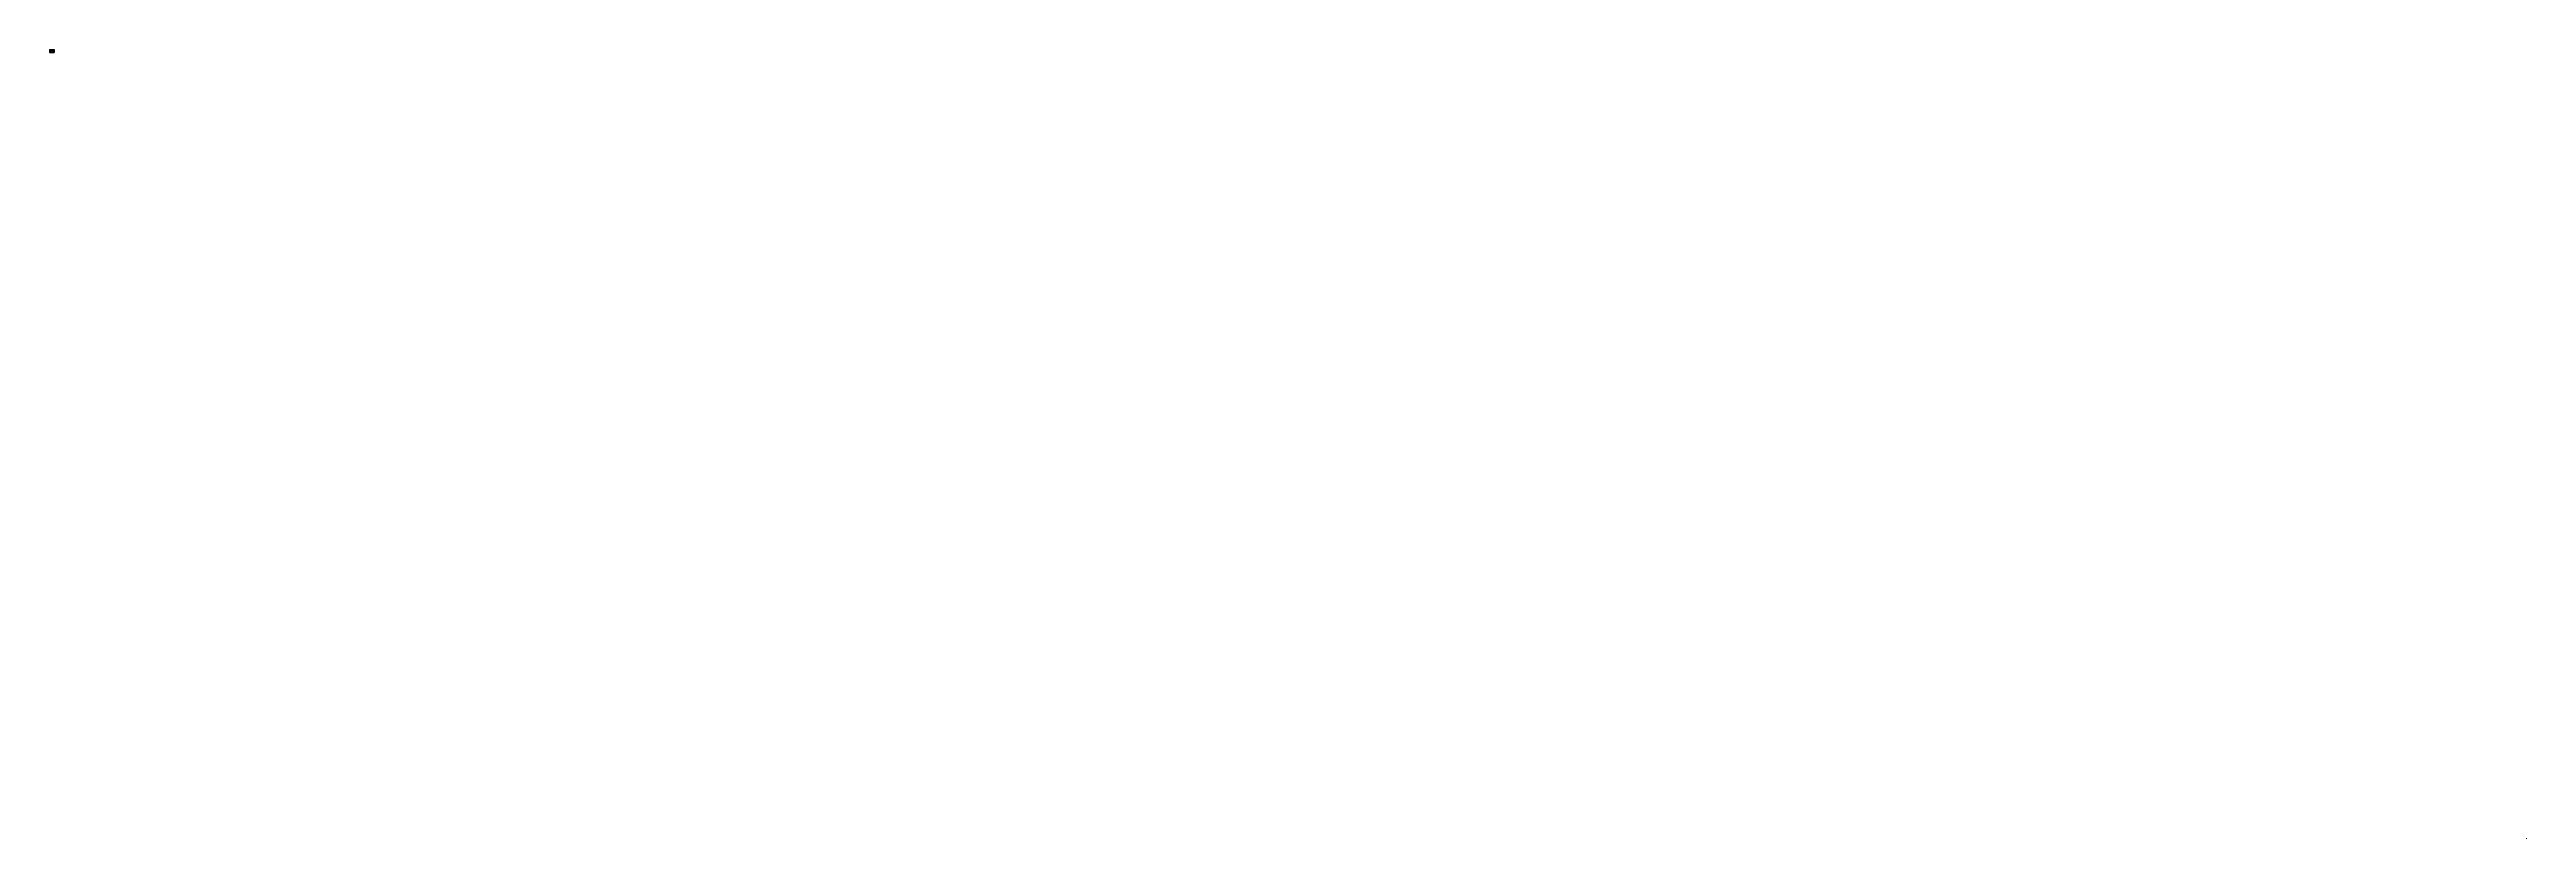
# Model space of a CAD drawing. Header units: millimetres. Extents: x -64 to 67222, y -21342 to 78.
import ezdxf
from ezdxf.enums import TextEntityAlignment as Align

# ---------------------------------------------------------------- set-up
doc = ezdxf.new("R2010")
doc.units = ezdxf.units.MM
doc.layers.get('0').update_dxf_attribs({"linetype": 'CONTINUOUS'})
doc.layers.add('标注线', color=3, linetype='CONTINUOUS', lineweight=18)
doc.styles.add('DIM', font='txt.shx', dxfattribs={"width": 0.8, "bigfont": 'bigfont.shx'})
doc.styles.get("Standard").update_dxf_attribs({"font": 'txt.shx', "bigfont": 'bigfont.shx'})

# ---------------------------------------------------------------- blocks, each defined once
blk = doc.blocks.new('*T0')
at = {"color": 0, "linetype": 'ByBlock', "lineweight": -2, "transparency": 16777216}
for p, q in [((0, 0), (127, 0)), ((0, 0), (0, -78)), ((63.5, 0), (63.5, -78)), ((127, 0), (127, -78)), ((0, -39), (127, -39)), ((0, -78), (127, -78))]:
    blk.add_line(p, q, dxfattribs=at)
at = {"color": 0, "transparency": 16777216, "char_height": 10, "width": 60.5, "attachment_point": 5}
for s, insert in [('{\\fSimSun|b0|i0|c134|p2;料 厚}', (31.75, -19.5)), ('{\\fSimSun|b0|i0|c134|p2;件 数}', (95.25, -19.5))]:
    blk.add_mtext(s, dxfattribs=dict(at, insert=insert))
blk = doc.blocks.new('圆心打标')
at = {"layer": '标注线'}
for p, q in [((-2.5, 0), (2.5, 0)), ((0, 2.5), (0, -2.5))]:
    blk.add_line(p, q, dxfattribs=at)

msp = doc.modelspace()

# ---------------------------------------------------------------- block references
msp.add_blockref('*T0', (-64, 78))
at = {"layer": '标注线'}
msp.add_blockref('圆心打标', (67220, -21340), dxfattribs=at)

# ---------------------------------------------------------------- texts
at = {"style": 'DIM', "width": 0.8}
msp.add_attdef('6', text='6', height=10, dxfattribs=at).set_placement((-37, 19), align=Align.MIDDLE_LEFT)
msp.add_attdef('1', text='1', height=10, dxfattribs=at).set_placement((37, 19), align=Align.MIDDLE_CENTER)

doc.saveas('drawing.dxf')
